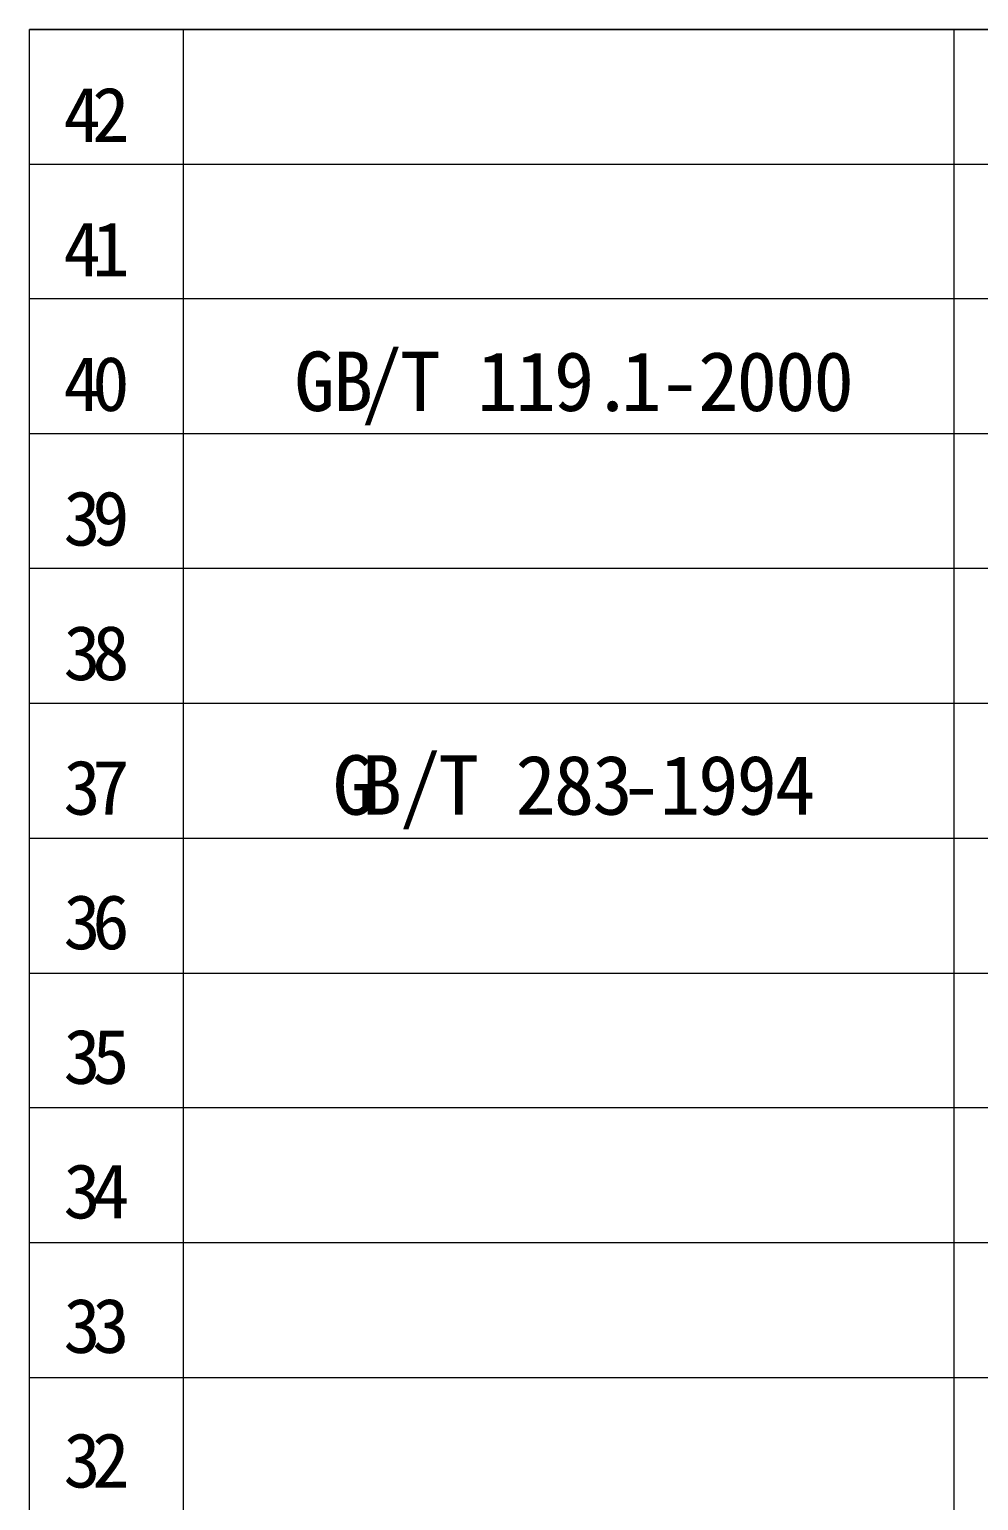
# Model space of a CAD drawing. Header units: millimetres. Extents: x -594 to 6367, y -2099 to 456.
# Drawn here: x 394.5 to 443.8, y -112.9 to -36.5 of the extents above; entities that cross this region are included whole.
import ezdxf

# ---------------------------------------------------------------- set-up
doc = ezdxf.new("R2010")
doc.units = ezdxf.units.MM
doc.layers.get('0').update_dxf_attribs({"lineweight": 35})
doc.styles.get("Standard").update_dxf_attribs({"font": 'txt.shx'})

msp = doc.modelspace()

# ---------------------------------------------------------------- linework, layer by layer
at = {"color": 0, "lineweight": 0}
for points in [[(394.499, -36.475), (574.47, -36.475)], [(574.5, -36.475), (394.499, -36.475)], [(394.499, -43.481), (394.499, -36.475)], [(402.493, -43.481), (402.493, -36.475)], [(442.493, -43.481), (442.493, -36.475)], [(574.5, -43.481), (394.499, -43.481)], [(394.499, -50.457), (394.499, -43.481)], [(574.5, -43.481), (394.499, -43.481)], [(402.493, -50.457), (402.493, -43.481)], [(442.493, -50.457), (442.493, -43.481)], [(574.5, -50.457), (394.499, -50.457)], [(394.499, -57.463), (394.499, -50.457)], [(574.5, -50.457), (394.499, -50.457)], [(402.493, -57.463), (402.493, -50.457)], [(442.493, -57.463), (442.493, -50.457)], [(574.5, -57.463), (394.499, -57.463)], [(394.499, -64.469), (394.499, -57.463)], [(574.5, -57.463), (394.499, -57.463)], [(402.493, -64.469), (402.493, -57.463)], [(442.493, -64.469), (442.493, -57.463)], [(574.5, -64.469), (394.499, -64.469)], [(394.499, -71.475), (394.499, -64.469)], [(574.5, -64.469), (394.499, -64.469)], [(402.493, -71.475), (402.493, -64.469)], [(442.493, -71.475), (442.493, -64.469)], [(574.5, -71.475), (394.499, -71.475)], [(394.499, -78.481), (394.499, -71.475)], [(574.5, -71.475), (394.499, -71.475)], [(402.493, -78.481), (402.493, -71.475)], [(442.493, -78.481), (442.493, -71.475)], [(574.5, -78.481), (394.499, -78.481)], [(394.499, -85.487), (394.499, -78.481)], [(574.5, -78.481), (394.499, -78.481)], [(402.493, -85.487), (402.493, -78.481)], [(442.493, -85.487), (442.493, -78.481)], [(574.5, -85.487), (394.499, -85.487)], [(394.499, -92.463), (394.499, -85.487)], [(574.5, -85.487), (394.499, -85.487)], [(402.493, -92.463), (402.493, -85.487)], [(442.493, -92.463), (442.493, -85.487)], [(574.5, -92.463), (394.499, -92.463)], [(394.499, -99.469), (394.499, -92.463)], [(574.5, -92.463), (394.499, -92.463)], [(402.493, -99.469), (402.493, -92.463)], [(442.493, -99.469), (442.493, -92.463)], [(574.5, -99.469), (394.499, -99.469)], [(394.499, -106.475), (394.499, -99.469)], [(574.5, -99.469), (394.499, -99.469)], [(402.493, -106.475), (402.493, -99.469)], [(442.493, -106.475), (442.493, -99.469)], [(574.5, -106.475), (394.499, -106.475)], [(394.499, -113.481), (394.499, -106.475)], [(574.5, -106.475), (394.499, -106.475)], [(402.493, -113.481), (402.493, -106.475)], [(442.493, -113.481), (442.493, -106.475)]]:
    msp.add_lwpolyline(points, dxfattribs=at)

# ---------------------------------------------------------------- texts
at = {"color": 0, "attachment_point": 1}
for s, insert, char_height in [('{\\fSimSun|b0|i0|c0;4}', (396.266, -39.478), 2.83468), ('{\\fSimSun|b0|i0|c0;2}', (397.763, -39.478), 2.83468), ('{\\fSimSun|b0|i0|c0;4}', (396.266, -46.464), 2.83468), ('{\\fSimSun|b0|i0|c0;1}', (397.763, -46.464), 2.83468), ('{\\fSimSun|b0|i0|c0;G}', (408.242, -53.199), 3.08601), ('{\\fSimSun|b0|i0|c0;B}', (410.238, -53.199), 3.08601), ('{\\fSimSun|b0|i0|c0;/}', (411.735, -53.199), 3.08601), ('{\\fSimSun|b0|i0|c0;T}', (413.731, -53.199), 3.08601), ('{\\fSimSun|b0|i0|c0;1}', (417.723, -53.199), 3.08601), ('{\\fSimSun|b0|i0|c0;1}', (419.719, -53.199), 3.08601), ('{\\fSimSun|b0|i0|c0;9}', (421.715, -53.199), 3.08601), ('{\\fSimSun|b0|i0|c0;1}', (425.208, -53.199), 3.08601), ('{\\fSimSun|b0|i0|c0;2}', (429.2, -53.199), 3.08601), ('{\\fSimSun|b0|i0|c0;0}', (431.196, -53.199), 3.08601), ('{\\fSimSun|b0|i0|c0;0}', (433.192, -53.199), 3.08601), ('{\\fSimSun|b0|i0|c0;0}', (435.188, -53.199), 3.08601), ('{\\fSimSun|b0|i0|c0;4}', (396.266, -53.45), 2.83468), ('{\\fSimSun|b0|i0|c0;0}', (397.763, -53.45), 2.83468), ('{\\fSimSun|b0|i0|c0;-}', (427.204, -53.199), 3.08601), ('{\\fSimSun|b0|i0|c0;.}', (423.711, -53.199), 3.08601), ('{\\fSimSun|b0|i0|c0;3}', (396.266, -60.437), 2.83468), ('{\\fSimSun|b0|i0|c0;9}', (397.763, -60.437), 2.83468), ('{\\fSimSun|b0|i0|c0;3}', (396.266, -67.423), 2.83468), ('{\\fSimSun|b0|i0|c0;8}', (397.763, -67.423), 2.83468), ('{\\fSimSun|b0|i0|c0;/}', (413.731, -74.157), 3.08601), ('{\\fSimSun|b0|i0|c0;3}', (396.266, -74.409), 2.83468), ('{\\fSimSun|b0|i0|c0;7}', (397.763, -74.409), 2.83468), ('{\\fSimSun|b0|i0|c0;G}', (410.238, -74.157), 3.08601), ('{\\fSimSun|b0|i0|c0;B}', (411.735, -74.157), 3.08601), ('{\\fSimSun|b0|i0|c0;T}', (415.727, -74.157), 3.08601), ('{\\fSimSun|b0|i0|c0;2}', (419.719, -74.157), 3.08601), ('{\\fSimSun|b0|i0|c0;8}', (421.715, -74.157), 3.08601), ('{\\fSimSun|b0|i0|c0;3}', (423.711, -74.157), 3.08601), ('{\\fSimSun|b0|i0|c0;1}', (427.204, -74.157), 3.08601), ('{\\fSimSun|b0|i0|c0;9}', (429.2, -74.157), 3.08601), ('{\\fSimSun|b0|i0|c0;9}', (431.196, -74.157), 3.08601), ('{\\fSimSun|b0|i0|c0;4}', (433.192, -74.157), 3.08601), ('{\\fSimSun|b0|i0|c0;-}', (425.208, -74.157), 3.08601), ('{\\fSimSun|b0|i0|c0;3}', (396.266, -81.395), 2.83468), ('{\\fSimSun|b0|i0|c0;6}', (397.763, -81.395), 2.83468), ('{\\fSimSun|b0|i0|c0;3}', (396.266, -88.381), 2.83468), ('{\\fSimSun|b0|i0|c0;5}', (397.763, -88.381), 2.83468), ('{\\fSimSun|b0|i0|c0;3}', (396.266, -95.367), 2.83468), ('{\\fSimSun|b0|i0|c0;4}', (397.763, -95.367), 2.83468), ('{\\fSimSun|b0|i0|c0;3}', (396.266, -102.353), 2.83468), ('{\\fSimSun|b0|i0|c0;3}', (397.763, -102.353), 2.83468), ('{\\fSimSun|b0|i0|c0;3}', (396.266, -109.339), 2.83468), ('{\\fSimSun|b0|i0|c0;2}', (397.763, -109.339), 2.83468)]:
    msp.add_mtext(s, dxfattribs=dict(at, insert=insert, char_height=char_height))

doc.saveas('drawing.dxf')
